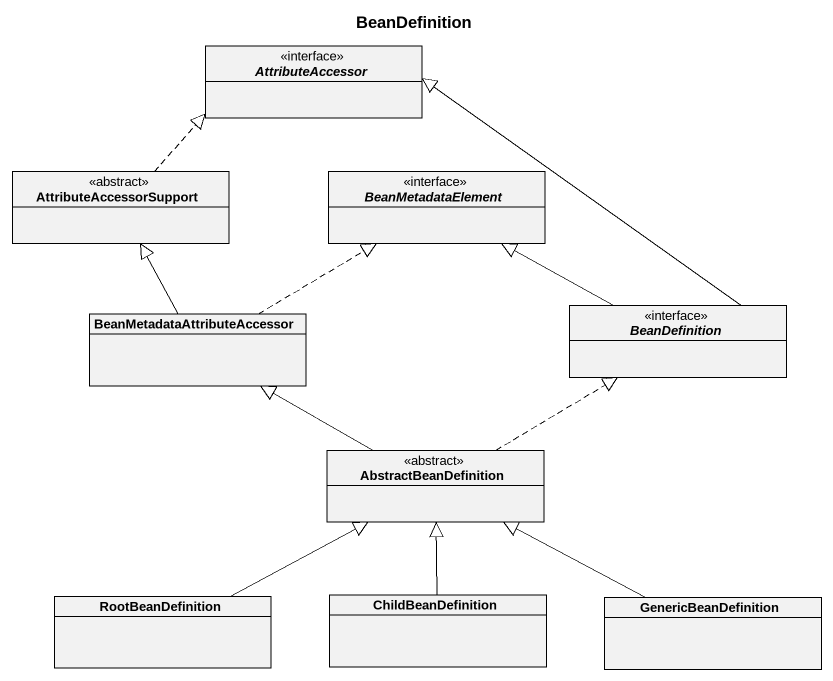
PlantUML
@startuml
title BeanDefinition
hide circle
hide empty members
interface AttributeAccessor <<interface>>
class AttributeAccessorSupport <<abstract>>
interface BeanMetadataElement <<interface>>
class "BeanMetadataAttributeAccessor" as BeanMetadataAttributeAccesso
interface BeanDefinition <<interface>>
class AbstractBeanDefinition <<abstract>>
class RootBeanDefinition
class ChildBeanDefinition
class GenericBeanDefinition
AttributeAccessorSupport .up.|> AttributeAccessor
BeanMetadataAttributeAccesso -up-|> AttributeAccessorSupport
BeanMetadataAttributeAccesso .right.|> BeanMetadataElement
BeanDefinition -up-|> AttributeAccessor
BeanDefinition -left-|> BeanMetadataElement
AbstractBeanDefinition -left-|> BeanMetadataAttributeAccesso
AbstractBeanDefinition .right.|> BeanDefinition
RootBeanDefinition -right-|> AbstractBeanDefinition
ChildBeanDefinition -up-|> AbstractBeanDefinition
GenericBeanDefinition -left-|> AbstractBeanDefinition
@enduml
